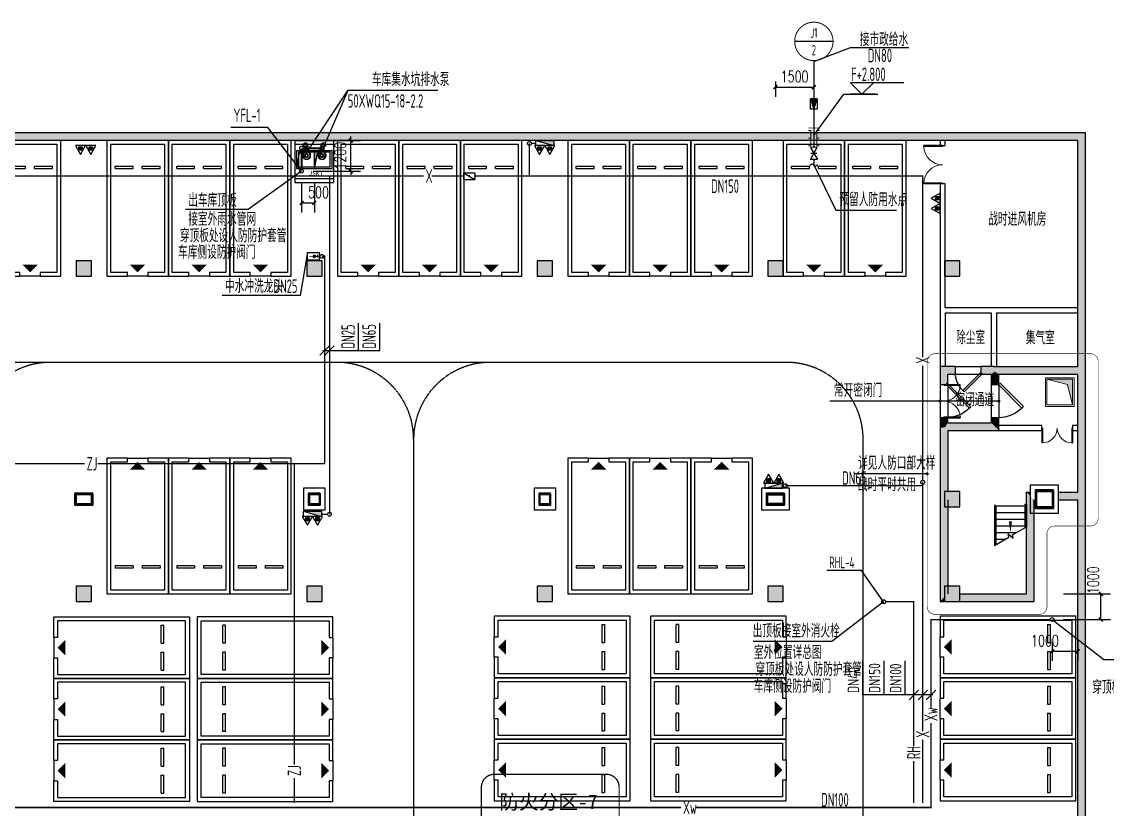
# Model space of a CAD drawing. Extents: x -2120532 to 1934524, y -1331911 to 424203.
# Drawn here: x 66316 to 108697, y -188917 to -158177 of the extents above; entities that cross this region are included whole.
import ezdxf
from ezdxf.enums import TextEntityAlignment as Align

# ---------------------------------------------------------------- set-up
doc = ezdxf.new("R2010")
doc.units = 0
doc.header["$LTSCALE"] = 10
for name, pattern in [('( Hidden )', [0.375, 0.25, -0.125]), ('__DASH', [0.35, 0.25, -0.1]), ('DASH', [0.35, 0.25, -0.1]), ('排水', [1.1, 1, -0.1])]:
    doc.linetypes.add(name, pattern=pattern)
for name, color, linetype in [('0-绿', 3, 'Continuous'), ('0-蓝', 5, 'Continuous'), ('00-停车位', 67, 'Continuous'), ('A-COLUMN', 8, 'Continuous'), ('A-DIM_SYMB', 3, 'Continuous'), ('A-PUB_HATCH', 8, 'Continuous'), ('A-ROOM_NAME', 23, 'Continuous'), ('A-STAIR', 3, 'Continuous'), ('A-WALL', 2, 'Continuous'), ('DIM_LEAD', 3, 'Continuous'), ('DOOR_FIRE', 8, 'Continuous'), ('PUB_HATCH', 8, 'Continuous'), ('R_人防洗消集水坑', 32, 'Continuous'), ('S-柱', 51, 'Continuous'), ('S-柱-填充', 8, 'Continuous'), ('W-DIM_中水', 3, 'Continuous'), ('W-DIM_压力废', 3, 'Continuous'), ('W-DIM_消防', 3, 'Continuous'), ('W-DIM_给水', 3, 'Continuous'), ('W-EQUIP_消火栓', 7, 'Continuous'), ('W-EQUIP_消防', 7, 'Continuous'), ('W-EQUIP_灭火器', 7, 'Continuous'), ('W-EQUIP_给水', 7, 'Continuous'), ('W-PIPE-中水', 122, 'Continuous'), ('W-PIPE-压力废', 31, 'Continuous'), ('W-PIPE-消防', 1, 'Continuous'), ('W-PIPE-消防中', 1, 'Continuous'), ('W-PIPE-直饮', 62, 'Continuous'), ('W-PIPE-给水', 3, 'Continuous'), ('W-TEXT_中水', 7, 'Continuous'), ('W-TEXT_消防', 7, 'Continuous'), ('W-TEXT_直饮', 7, 'Continuous'), ('W-TWT_DIM', 3, 'Continuous'), ('W-TWT_LEAD', 3, 'Continuous'), ('W-TWT_TEXT', 7, 'Continuous'), ('W-VALVE_中水', 7, 'Continuous'), ('W-VALVE_压力废', 7, 'Continuous'), ('W-VALVE_废水', 7, 'Continuous'), ('W-VALVE_消防', 7, 'Continuous'), ('W-VALVE_给水', 7, 'Continuous'), ('W-VPIPE-中水', 122, 'Continuous'), ('W-VPIPE-压力废', 31, 'Continuous'), ('W-VPIPE-消防', 1, 'Continuous'), ('W-VPIPE-消防中', 1, 'Continuous'), ('W-VPIPE-给水高', 91, 'Continuous'), ('WINDOW_RF', 8, 'Continuous'), ('索引线', 252, 'Continuous'), ('车行线', 4, 'Continuous'), ('集水坑', 4, 'Continuous')]:
    doc.layers.add(name, color=color, linetype=linetype)
doc.layers.add('GPS-污水', color=2, linetype='排水', lineweight=40)
doc.styles.add('8B2_02', font='tssdeng.shx', dxfattribs={"width": 0.6, "bigfont": 'TSSDCHN.shx'})
doc.styles.add('_TCH_DIM_T3', font='SIMPLEX', dxfattribs={"width": 0.705882, "bigfont": 'GBCBIG'})
doc.styles.add('_TWT_PIPEDN', font='TSSDENG', dxfattribs={"width": 0.8, "height": 3.5, "bigfont": 'TSSDCHN'})
doc.styles.get("Standard").update_dxf_attribs({"font": 'TSSDENG.shx', "width": 0.7, "bigfont": 'TSSDCHN.shx'})
doc.styles.add('黑体', font='simhei.ttf', dxfattribs={"width": 0.65})
doc.dimstyles.new('_TWT_ARCH&&150', dxfattribs={"dimtxt": 446.25, "dimasz": 150, "dimexe": 375, "dimexo": 450, "dimgap": 189.375, "dimtad": 1, "dimdec": 0, "dimzin": 0, "dimdsep": 46, "dimtxsty": '_TCH_DIM_T3', "dimblk": 'ARCHTICK', "dimcen": 0.09, "dimclrt": 7, "dimazin": 2, "dimtfac": 1, "dimtdec": 0, "dimtix": 1, "dimtmove": 2, "dimatfit": 3, "dimfxl": 0, "dimtolj": 1, "dimtzin": 0, "dimarcsym": 0})

# ---------------------------------------------------------------- blocks, each defined once
blk = doc.blocks.new('$ATTACHMENT$00000186')
for points, const_width in [([(0, 0), (-273, 0)], 30), ([(-273, 54), (-273, -66)], 15)]:
    blk.add_lwpolyline(points, dxfattribs=dict(const_width=const_width))
at = {"const_width": 62.5}
blk.add_lwpolyline([(-139, 2, -1), (-201, 2, -1)], format="xyb", close=True, dxfattribs=at)
blk = doc.blocks.new('A$C5BDE0F02')
blk.add_lwpolyline([(0, -100), (0, 100), (-300, 100), (-300, -100)], close=True)
at = {"xscale": 0.75, "yscale": -0.75, "zscale": 0.75}
blk.add_blockref('$ATTACHMENT$00000186', (-50, 0), dxfattribs=at)
blk = doc.blocks.new('集水坑1500x1500')
blk.add_line((750, -300), (750, -900))
at = {"linetype": '( Hidden )'}
blk.add_lwpolyline([(0, 0), (1500, 0), (1500, -1500), (0, -1500)], close=True, dxfattribs=at)
blk.add_lwpolyline([(150, -900), (150, -300), (1350, -300), (1350, -900)], close=True)
blk = doc.blocks.new('A$C2E841D35')
at = {"color": 7, "ltscale": 100}
for p, q in [((292, 381), (181, 381)), ((292, 219), (181, 219)), ((292, -219), (181, -219)), ((292, -381), (181, -381))]:
    blk.add_line(p, q, dxfattribs=at)
for centre, radius in [((430, 300), 159), ((430, 300), 159), ((430, 300), 140), ((430, 300), 140), ((150, 297), 86.2), ((150, 297), 86.2), ((150, 300), 62), ((430, 300), 73.2), ((430, 300), 73.2), ((430, 300), 56.6), ((430, 300), 56.6), ((150, -303), 86.2), ((150, -303), 86.2), ((150, -300), 62), ((430, -300), 159), ((430, -300), 159), ((430, -300), 140), ((430, -300), 140), ((430, -300), 73.2), ((430, -300), 73.2), ((430, -300), 56.6), ((430, -300), 56.6)]:
    blk.add_circle(centre, radius, dxfattribs=at)
blk = doc.blocks.new('车位2400x5300')
at = {"layer": '00-停车位', "color": 251}
for p, q in [((-875, -1000), (-175, -1000)), ((-875, -1100), (-875, -1000)), ((-875, -1100), (-175, -1100)), ((-175, -1100), (-175, -1000)), ((175, -1000), (875, -1000)), ((175, -1100), (175, -1000)), ((175, -1100), (875, -1100)), ((875, -1100), (875, -1000)), ((400, -5300), (-400, -5300))]:
    blk.add_line(p, q, dxfattribs=at)
blk.add_lwpolyline([(400, -5150), (400, -5300), (1200, -5300), (1200, 0), (-1200, 0), (-1200, -5300), (-400, -5300), (-400, -5150), (-1050, -5150), (-1050, -150), (1050, -150), (1050, -5150), (400, -5150)], dxfattribs=at)
blk.add_lwpolyline([(0, -5150, 0, 600, 0), (0, -4850, 600, 600, 0)], format="xyseb", dxfattribs=at)
blk = doc.blocks.new('洗消坑')
at = {"layer": 'R_人防洗消集水坑', "lineweight": 15}
h = blk.add_hatch(color=8, dxfattribs=at)
h.dxf.hatch_style = 1
h.paths.add_polyline_path([(174350, -297175), (174550, -297975), (174550, -296975), (173550, -296975)])
at = {"layer": 'R_人防洗消集水坑', "color": 8, "lineweight": 15}
for points in [[(174610, -298035), (174610, -296915), (173490, -296915), (173490, -298035)], [(174550, -297975), (174550, -296975), (173550, -296975), (173550, -297975)]]:
    blk.add_lwpolyline(points, close=True, dxfattribs=at)
blk.add_lwpolyline([(173550, -296975), (174350, -297175), (174550, -297975)], dxfattribs=at)
blk = doc.blocks.new('A$C10817FE3')
at = {"layer": '0-蓝', "color": 9, "linetype": 'DASH', "ltscale": 3, "const_width": 50}
blk.add_lwpolyline([(-28515, -28561), (-24137, -28561, 0.414214), (-23637, -28061), (-23637, -25542, 0.414214), (-24137, -25042), (-28515, -25042, 0.414214), (-29015, -25542), (-29015, -28061, 0.414214)], format="xyb", close=True, dxfattribs=at)
at = {"layer": '0-绿', "color": 0, "linetype": 'DASH', "style": '黑体'}
blk.add_text('防火分区-7', height=563.3, dxfattribs=at).set_placement((-28317, -26401))
blk = doc.blocks.new('人防集水坑')
at = {"layer": 'GPS-污水', "color": 8, "linetype": '排水'}
for centre in [(307561, 701151), (307561, 700451)]:
    blk.add_circle(centre, 75, dxfattribs=at)
at = {"layer": '集水坑', "color": 8, "linetype": 'DASH', "ltscale": 0.5}
blk.add_lwpolyline([(306241, 700051), (306241, 701551), (307741, 701551), (307741, 700051)], close=True, dxfattribs=at)
at = {"layer": '集水坑', "color": 8, "linetype": 'Continuous', "ltscale": 0.5}
for points in [[(306641, 701501), (306641, 700801), (307341, 700801), (307341, 701501)], [(306641, 700801), (306641, 700101), (307341, 700101), (307341, 700801)]]:
    blk.add_lwpolyline(points, close=True, dxfattribs=at)
at = {"layer": '集水坑', "color": 8, "linetype": 'DASH', "ltscale": 0.5}
for points in [[(307341, 700801), (307237, 701397), (306641, 701501)], [(307347, 700101), (307243, 700697), (306647, 700801)]]:
    blk.add_lwpolyline(points, dxfattribs=at)
blk = doc.blocks.new('$DorLib2D$00000002')
for p, q in [((-0.5, 0), (-0.5, 0.4875)), ((-0.475, 0.4875), (-0.5, 0.4875)), ((-0.475, 0), (-0.475, 0.4875)), ((0.475, 0), (0.475, 0.4875)), ((0.475, 0.4875), (0.5, 0.4875)), ((0.5, 0), (0.5, 0.4875)), ((-0.5, 0), (-0.475, 0)), ((0.5, 0), (0.475, 0))]:
    blk.add_line(p, q)
at = {"lineweight": 13}
for centre, start, end in [((-0.4875, 0), 0, 88.53072), ((0.4875, 0), 91.46928, 180)]:
    blk.add_arc(centre, 0.4875, start, end, dxfattribs=at)
blk = doc.blocks.new('A$C31617C59')
at = {"layer": 'DOOR_FIRE', "xscale": -1300, "yscale": -1300, "zscale": 100, "rotation": 47.99999999999827}
blk.add_blockref('$DorLib2D$00000002', (-435, -483), dxfattribs=at)
blk = doc.blocks.new('_FZH')
blk.add_lwpolyline([(-0.5, -0.5), (0.5, -0.5), (0.5, 0.5), (-0.5, 0.5)], close=True)
at = {"layer": 'PUB_HATCH'}
blk.add_solid([(-0.5, -0.5), (0.5, -0.5), (-0.5, 0.5), (0.5, 0.5)], dxfattribs=at)
blk = doc.blocks.new('$DorLib2D$00000080')
for p, q in [((-0.207, 0.79), (-0.16, 0.838)), ((0.5, 0.083), (-0.207, 0.79)), ((0.547, 0.13), (-0.16, 0.838)), ((0.5, 0.083), (0.547, 0.13))]:
    blk.add_line(p, q)
blk.add_arc((0.5, 0.083), 1, 135, 180)
blk = doc.blocks.new('$DorLib2D$00000081')
for p, q in [((-0.207, 0.774), (-0.169, 0.811)), ((0.5, 0.067), (-0.207, 0.774)), ((0.538, 0.104), (-0.169, 0.811)), ((0.5, 0.067), (0.538, 0.104))]:
    blk.add_line(p, q)
blk.add_arc((0.5, 0.067), 1, 135, 180)
blk = doc.blocks.new('$DorLib2D$00000084')
for p, q in [((-0.207, 0.807), (-0.16, 0.854)), ((0.5, 0.1), (-0.207, 0.807)), ((0.5, 0.1), (0.547, 0.147))]:
    blk.add_line(p, q)
at = {"const_width": 0.0333}
blk.add_lwpolyline([(0.547, 0.147), (-0.16, 0.854)], dxfattribs=at)
blk.add_arc((0.5, 0.1), 1, 135, 180)
blk = doc.blocks.new('_ArchTick')
at = {"color": 0, "linetype": 'ByBlock', "const_width": 0.4}
blk.add_lwpolyline([(-0.5, -0.5), (0.5, 0.5)], dxfattribs=at)
blk = doc.blocks.new('*D234')
at = {"layer": 'Defpoints', "color": 0, "transparency": 16777216}
for p in [(77241, -162810), (79163, -162810), (77241, -164010)]:
    blk.add_point(p, dxfattribs=at)
at = {"layer": 'W-TWT_DIM', "color": 0, "lineweight": -2, "transparency": 16777216}
for p, q in [((79163, -162810), (79163, -162660)), ((77691, -162810), (79538, -162810)), ((79163, -164010), (79163, -162810)), ((77691, -164010), (79538, -164010)), ((79163, -164010), (79163, -164160))]:
    blk.add_line(p, q, dxfattribs=at)
at = {"layer": 'W-TWT_DIM', "color": 0, "lineweight": -2, "transparency": 16777216, "xscale": 150, "yscale": 150, "zscale": 150}
for p, rotation in [((79163, -162810), 270), ((79163, -164010), 90)]:
    blk.add_blockref('_ArchTick', p, dxfattribs=dict(at, rotation=rotation))
at = {"layer": 'W-TWT_DIM', "color": 7, "transparency": 16777216, "insert": (78751, -163410), "char_height": 446.2, "attachment_point": 5, "rotation": 90, "style": '_TCH_DIM_T3'}
blk.add_mtext('\\A1;1200', dxfattribs=at)
blk = doc.blocks.new('*D235')
at = {"layer": 'Defpoints', "color": 0, "transparency": 16777216}
for p in [(77241, -164010), (77741, -164010), (77741, -165248)]:
    blk.add_point(p, dxfattribs=at)
at = {"layer": 'W-TWT_DIM', "color": 0, "lineweight": -2, "transparency": 16777216}
for p, q in [((77241, -164460), (77241, -165623)), ((77741, -164460), (77741, -165623)), ((77241, -165248), (77741, -165248))]:
    blk.add_line(p, q, dxfattribs=at)
at = {"layer": 'W-TWT_DIM', "color": 0, "lineweight": -2, "transparency": 16777216, "xscale": 150, "yscale": 150, "zscale": 150, "rotation": 180}
blk.add_blockref('_ArchTick', (77241, -165248), dxfattribs=at)
at = {"layer": 'W-TWT_DIM', "color": 0, "lineweight": -2, "transparency": 16777216, "xscale": 150, "yscale": 150, "zscale": 150}
blk.add_blockref('_ArchTick', (77741, -165248), dxfattribs=at)
at = {"layer": 'W-TWT_DIM', "color": 7, "transparency": 16777216, "insert": (77904, -164835), "char_height": 446.2, "attachment_point": 5, "style": '_TCH_DIM_T3'}
blk.add_mtext('\\A1;500', dxfattribs=at)
blk = doc.blocks.new('*D238')
at = {"layer": 'Defpoints', "color": 0, "transparency": 16777216}
for p in [(106542, -180510), (108445, -180510), (106542, -181511)]:
    blk.add_point(p, dxfattribs=at)
at = {"layer": 'W-TWT_DIM', "color": 0, "lineweight": -2, "transparency": 16777216}
for p, q in [((106992, -180510), (108820, -180510)), ((108445, -181511), (108445, -180510)), ((106992, -181511), (108820, -181511))]:
    blk.add_line(p, q, dxfattribs=at)
at = {"layer": 'W-TWT_DIM', "color": 0, "lineweight": -2, "transparency": 16777216, "xscale": 150, "yscale": 150, "zscale": 150}
for p, rotation in [((108445, -180510), 90), ((108445, -181511), 270)]:
    blk.add_blockref('_ArchTick', p, dxfattribs=dict(at, rotation=rotation))
at = {"layer": 'W-TWT_DIM', "color": 7, "transparency": 16777216, "insert": (108147, -179976), "char_height": 446.2, "attachment_point": 5, "rotation": 90, "style": '_TCH_DIM_T3'}
blk.add_mtext('\\A1;1000', dxfattribs=at)
blk = doc.blocks.new('*D239')
at = {"layer": 'Defpoints', "color": 0, "transparency": 16777216}
for p in [(106542, -181933), (107541, -181933), (107541, -182750)]:
    blk.add_point(p, dxfattribs=at)
at = {"layer": 'W-TWT_DIM', "color": 0, "lineweight": -2, "transparency": 16777216}
for p, q in [((106542, -182383), (106542, -183125)), ((107541, -182383), (107541, -183125)), ((106542, -182750), (107541, -182750))]:
    blk.add_line(p, q, dxfattribs=at)
at = {"layer": 'W-TWT_DIM', "color": 0, "lineweight": -2, "transparency": 16777216, "xscale": 150, "yscale": 150, "zscale": 150, "rotation": 180}
blk.add_blockref('_ArchTick', (106542, -182750), dxfattribs=at)
at = {"layer": 'W-TWT_DIM', "color": 0, "lineweight": -2, "transparency": 16777216, "xscale": 150, "yscale": 150, "zscale": 150}
blk.add_blockref('_ArchTick', (107541, -182750), dxfattribs=at)
at = {"layer": 'W-TWT_DIM', "color": 7, "transparency": 16777216, "insert": (106265, -182338), "char_height": 446.2, "attachment_point": 5, "style": '_TCH_DIM_T3'}
blk.add_mtext('\\A1;1000', dxfattribs=at)
blk = doc.blocks.new('*D334')
at = {"layer": 'Defpoints', "color": 0, "transparency": 16777216}
for p in [(95741, -160067), (97242, -160067), (97242, -160729)]:
    blk.add_point(p, dxfattribs=at)
at = {"layer": 'W-TWT_DIM', "color": 0, "lineweight": -2, "transparency": 16777216}
for p, q in [((95741, -160517), (95741, -161104)), ((97242, -160517), (97242, -161104)), ((95741, -160729), (97242, -160729))]:
    blk.add_line(p, q, dxfattribs=at)
at = {"layer": 'W-TWT_DIM', "color": 0, "lineweight": -2, "transparency": 16777216, "xscale": 150, "yscale": 150, "zscale": 150, "rotation": 180}
blk.add_blockref('_ArchTick', (95741, -160729), dxfattribs=at)
at = {"layer": 'W-TWT_DIM', "color": 0, "lineweight": -2, "transparency": 16777216, "xscale": 150, "yscale": 150, "zscale": 150}
blk.add_blockref('_ArchTick', (97242, -160729), dxfattribs=at)
at = {"layer": 'W-TWT_DIM', "color": 7, "transparency": 16777216, "insert": (96491, -160317), "char_height": 446.2, "attachment_point": 5, "style": '_TCH_DIM_T3'}
blk.add_mtext('\\A1;1500', dxfattribs=at)
blk = doc.blocks.new('$TwtSys$00000434')
for p, q in [((-0.5, 0.5), (-0.5, -0.5)), ((-0.5, -0.5), (0.5, 0.5)), ((0.5, 0.5), (-0.5, 0.5)), ((0.5, -0.5), (0.5, 0.5)), ((-0.5, -0.5), (0.5, -0.5))]:
    blk.add_line(p, q)
blk.add_solid([(0.5, -0.5), (0.5, 0.5), (-0.5, -0.5)])
blk = doc.blocks.new('$VALVE$00000752')
for p, q in [((-112.5, 75), (112.5, 75)), ((112.5, 75), (112.5, -75)), ((112.5, -75), (-112.5, -75))]:
    blk.add_line(p, q)
blk.add_lwpolyline([(-112.5, -75), (112.5, 0), (-112.5, 75)], close=True)
for p in [(-112.5, 0), (112.5, 0)]:
    blk.add_point(p)
blk.add_solid([(-112.5, 75), (112.5, 0), (-112.5, -75)])
blk = doc.blocks.new('$TwtSys$00000132')
at = {"elevation": 0}
blk.add_lwpolyline([(7, -101, -0.575183), (0, 0, 0.604745), (-11, 101, 16.924828)], format="xyb", dxfattribs=at)
blk = doc.blocks.new('$TwtSys$00000546')
h = blk.add_hatch()
h.set_pattern_fill('ANSI31', color=256, scale=200, style=0)
h.set_pattern_definition([(45, (-38543.802, -6670.83), (-17.67767, 17.67767), [])])
h.paths.add_polyline_path([(-65, 174), (65, 174), (65, 44), (-65, 44)])
for points in [[(0, 344), (-198, 0), (198, 0)], [(-65, 174), (65, 174), (65, 44), (-65, 44)]]:
    blk.add_lwpolyline(points, close=True)
blk = doc.blocks.new('$VALVE$00000549')
at = {"const_width": 30}
for points in [[(-290, -176), (-290, 176)], [(40, 101), (-210, 101), (-210, 176)], [(40, 101), (40, 176)], [(40, 101), (290, 101), (290, 176)], [(-210, -174), (-210, -99), (40, -99)], [(40, -174), (40, -99)], [(290, -174), (290, -99), (40, -99)]]:
    blk.add_lwpolyline(points, dxfattribs=at)
blk = doc.blocks.new('$VALVE$00000316')
for p, q in [((-125, 72), (125, -72)), ((-125, 72), (-125, -72)), ((-125, 72), (125, 72)), ((125, 72), (125, -72)), ((-125, -72), (125, -72))]:
    blk.add_line(p, q)
at = {"const_width": 21.1}
blk.add_lwpolyline([(-11, 0, 1), (11, 0, 1)], format="xyb", close=True, dxfattribs=at)
for p in [(-125, 0), (125, 0)]:
    blk.add_point(p)
at = {"color": 7, "flags": 9}
for tag in ['XSIZE', 'YSIZE']:
    blk.add_attdef(tag, (0, 0), '', height=0.5, dxfattribs=at)
blk = doc.blocks.new('$VALVE$00000296')
for points in [[(-125, 72), (-125, -72), (125, 72), (125, -72), (-125, 72)], [(0, 60), (0, -64)]]:
    blk.add_lwpolyline(points)
for p in [(-125, 0), (125, 0)]:
    blk.add_point(p)
blk = doc.blocks.new('$VALVE_U$00000019')
at = {"const_width": 30, "elevation": 3000}
blk.add_lwpolyline([(111, 1), (-111, -1)], dxfattribs=at)
at = {"xscale": 1.8, "yscale": 1.8, "zscale": 1.8, "rotation": 270.3835531612783}
blk.add_blockref('$VALVE$00000296', (0, 0), dxfattribs=at)

msp = doc.modelspace()

# ---------------------------------------------------------------- hatches: boundary and pattern name
at = {"layer": 'A-PUB_HATCH'}
for points in [[(102466.4, -171935.4), (102766.4, -171935.4), (102766.4, -171635.4), (102166.4, -171635.4)], [(102166.4, -171635.4), (102166.4, -172335.4), (102466.4, -172335.4), (102466.4, -171935.4)], [(104266.4, -171635.4), (103766.4, -171635.4), (103766.4, -171935.4), (104166.4, -171935.4), (104299.7, -171835.4)], [(104299.7, -171835.4), (104466.4, -171935.4), (107541.4, -171935.4), (107641.4, -171835.4), (107541.4, -171635.4), (104266.4, -171635.4)], [(104166.4, -171935.4), (104166.4, -172335.4), (104466.4, -172335.4), (104466.4, -171935.4), (104299.7, -171835.4)], [(102466.4, -173835.4), (102466.4, -173635.4), (102166.4, -173635.4), (102166.4, -174035.4), (102366.4, -174002.1)], [(104466.4, -174135.4), (104466.4, -173635.4), (104166.4, -173635.4), (104166.4, -173835.4)], [(102366.4, -174002.1), (102166.4, -174035.4), (102166.4, -176635.4), (102366.4, -176668.7), (102466.4, -176535.4), (102466.4, -174135.4)], [(102366.4, -174002.1), (102466.4, -174135.4), (104466.4, -174135.4), (104166.4, -173835.4), (102466.4, -173835.4)], [(102366.4, -176668.7), (102166.4, -176635.4), (102166.4, -180810.4), (102466.4, -180510.4), (102466.4, -176835.4)], [(105691.4, -176685.4), (105691.4, -176535.4), (105541.4, -176535.4)], [(106791.4, -176535.4), (106791.4, -176835.4), (107541.4, -176835.4), (107641.4, -176668.7), (107541.4, -176535.4)], [(102941.4, -180510.4), (102941.4, -180810.4), (105841.4, -180810.4), (105541.4, -180510.4)], [(102341.4, -180810.4), (102341.4, -180635.4), (102166.4, -180810.4)]]:
    msp.add_hatch(color=8, dxfattribs=at).paths.add_polyline_path(points)
at = {"layer": 'PUB_HATCH'}
for points in [[(102266.4, -162810.4), (102266.4, -162510.4), (26091.4, -162510.4), (26091.4, -162710.4), (26241.4, -162810.4)], [(107541.4, -162810.4), (107841.4, -162510.4), (102266.4, -162510.4), (102266.4, -162810.4)], [(107541.4, -169435.4), (107841.4, -169435.4), (107841.4, -162510.4), (107541.4, -162810.4)], [(107641.4, -171835.4), (107841.4, -171935.4), (107841.4, -169435.4), (107541.4, -169435.4), (107541.4, -171635.4)], [(107541.4, -174035.4), (107841.4, -174035.4), (107841.4, -171935.4), (107641.4, -171835.4), (107541.4, -171935.4)], [(107641.4, -176668.7), (107841.4, -176635.4), (107841.4, -174035.4), (107541.4, -174035.4), (107541.4, -176535.4)], [(105541.4, -180510.4), (105841.4, -180810.4), (105841.4, -176835.4), (105541.4, -176535.4)], [(107691.4, -213085.4), (107841.4, -212960.4), (107841.4, -176635.4), (107641.4, -176668.7), (107541.4, -176835.4), (107541.4, -212960.4)]]:
    msp.add_hatch(color=8, dxfattribs=at).paths.add_polyline_path(points)
at = {"layer": 'W-PIPE-中水'}
for points in [[(78144.8, -167336.3), (78171.1, -167336.3), (78171.1, -167310.1)], [(78144.8, -167336.3), (78144.8, -167310.1), (78171.1, -167310.1)]]:
    msp.add_hatch(color=256, dxfattribs=at).paths.add_polyline_path(points)
at = {"layer": 'W-PIPE-消防'}
for points in [[(101492.8, -164199.7), (101519.1, -164199.7), (101519.1, -164173.5)], [(101492.8, -164199.7), (101492.8, -164173.5), (101519.1, -164173.5)], [(101492.8, -176287.9), (101492.8, -176261.6), (101519.1, -176261.6)], [(101492.8, -176287.9), (101519.1, -176287.9), (101519.1, -176261.6)]]:
    msp.add_hatch(color=256, dxfattribs=at).paths.add_polyline_path(points)
at = {"layer": 'W-PIPE-消防中'}
for points in [[(101813.7, -181510.8), (101787.5, -181510.8), (101787.5, -181484.6)], [(101813.7, -181510.8), (101813.7, -181484.6), (101787.5, -181484.6)], [(101813.7, -188847.2), (101813.7, -188873.4), (101840, -188873.4)], [(101813.7, -188847.2), (101840, -188847.2), (101840, -188873.4)]]:
    msp.add_hatch(color=5, dxfattribs=at).paths.add_polyline_path(points)
at = {"layer": 'W-PIPE-直饮'}
for points in [[(101143, -180815.3), (101169.3, -180815.3), (101169.3, -180789.1)], [(101143, -180815.3), (101143, -180789.1), (101169.3, -180789.1)]]:
    msp.add_hatch(color=256, dxfattribs=at).paths.add_polyline_path(points)

# ---------------------------------------------------------------- linework, layer by layer
at = {"layer": 'A-COLUMN', "color": 8}
for p, q in [((106791.4, -176260.4), (105691.4, -176260.4)), ((105691.4, -176260.4), (105691.4, -177360.4)), ((106791.4, -176260.4), (105691.4, -176260.4)), ((105691.4, -176260.4), (105691.4, -177360.4)), ((106791.4, -177360.4), (106791.4, -176260.4)), ((106791.4, -177360.4), (106791.4, -176260.4)), ((78166.4, -176385.4), (77316.4, -176385.4)), ((77316.4, -176385.4), (77316.4, -177235.4)), ((78166.4, -177235.4), (78166.4, -176385.4)), ((87166.4, -176385.4), (86316.4, -176385.4)), ((86316.4, -176385.4), (86316.4, -177235.4)), ((87166.4, -177235.4), (87166.4, -176385.4)), ((96291.4, -176385.4), (95191.4, -176385.4)), ((95191.4, -176385.4), (95191.4, -177235.4)), ((96291.4, -177235.4), (96291.4, -176385.4)), ((77316.4, -177235.4), (78166.4, -177235.4)), ((86316.4, -177235.4), (87166.4, -177235.4)), ((95191.4, -177235.4), (96291.4, -177235.4)), ((105691.4, -177360.4), (106791.4, -177360.4)), ((105691.4, -177360.4), (106791.4, -177360.4))]:
    msp.add_line(p, q, dxfattribs=at)
at = {"layer": 'A-DIM_SYMB', "color": 8}
msp.add_lwpolyline([(104916.4, -176955.4, 0, 0, 0), (104916.4, -178125.4, 0, 120, 0), (104916.4, -177675.4, 0, 0, 0)], format="xyseb", dxfattribs=at)
at = {"layer": 'A-STAIR', "color": 8}
for p, q in [((104291.4, -177055.4), (104291.4, -178616.2)), ((104351.4, -177055.4), (104291.4, -177055.4)), ((104291.4, -177085.4), (104291.4, -178616.2)), ((104351.4, -177055.4), (104351.4, -178581.6)), ((105481.4, -177085.4), (104351.4, -177085.4)), ((105481.4, -177025.4), (105481.4, -177929.2)), ((105541.4, -177025.4), (105481.4, -177025.4)), ((105541.4, -177025.4), (105541.4, -177894.6)), ((105541.4, -177085.4), (105541.4, -177894.6)), ((105481.4, -177345.4), (104351.4, -177345.4)), ((105481.4, -177605.4), (104351.4, -177605.4)), ((105481.4, -177865.4), (104351.4, -177865.4)), ((104994.2, -178210.5), (105541.4, -177894.6)), ((104291.4, -178616.2), (104855.9, -178290.3)), ((105141.6, -178125.4), (104351.4, -178125.4)), ((104691.2, -178385.4), (104351.4, -178385.4)), ((104855.9, -178290.3), (104820.9, -178159.9)), ((104820.9, -178159.9), (105027, -178332.8)), ((105027, -178332.8), (104994.2, -178210.5))]:
    msp.add_line(p, q, dxfattribs=at)
at = {"layer": 'A-WALL', "color": 8}
for p, q in [((102266.4, -162510.4), (26091.4, -162510.4)), ((107841.4, -162510.4), (102266.4, -162510.4)), ((107841.4, -169435.4), (107841.4, -162510.4)), ((102266.4, -162810.4), (26241.4, -162810.4)), ((102166.4, -162810.4), (102166.4, -163010.4)), ((102166.4, -163010.4), (102366.4, -163010.4)), ((107541.4, -162810.4), (102266.4, -162810.4)), ((102366.4, -163010.4), (102366.4, -162810.4)), ((107541.4, -169435.4), (107541.4, -162810.4)), ((102366.4, -164510.4), (102166.4, -164510.4)), ((102166.4, -164510.4), (102166.4, -169435.4)), ((102366.4, -169335.4), (102366.4, -164510.4)), ((102166.4, -169435.4), (102166.4, -171635.4)), ((102366.4, -169335.4), (104266.4, -169335.4)), ((104266.4, -169335.4), (107541.4, -169335.4)), ((107541.4, -171635.4), (107541.4, -169435.4)), ((107841.4, -171935.4), (107841.4, -169435.4)), ((102366.4, -169535.4), (102366.4, -171635.4)), ((102366.4, -169535.4), (104166.4, -169535.4)), ((104166.4, -169535.4), (104166.4, -171635.4)), ((104366.4, -169535.4), (107541.4, -169535.4)), ((104366.4, -169535.4), (104366.4, -171635.4)), ((102766.4, -171635.4), (102166.4, -171635.4)), ((102166.4, -171635.4), (102166.4, -172335.4)), ((102766.4, -171935.4), (102766.4, -171635.4)), ((104266.4, -171635.4), (103766.4, -171635.4)), ((103766.4, -171635.4), (103766.4, -171935.4)), ((104266.4, -171635.4), (107541.4, -171635.4)), ((102466.4, -171935.4), (102766.4, -171935.4)), ((102466.4, -172335.4), (102466.4, -171935.4)), ((103766.4, -171935.4), (104166.4, -171935.4)), ((104166.4, -171935.4), (104166.4, -172335.4)), ((104466.4, -172335.4), (104466.4, -171935.4)), ((104466.4, -171935.4), (107541.4, -171935.4)), ((107541.4, -174035.4), (107541.4, -171935.4)), ((107841.4, -174035.4), (107841.4, -171935.4)), ((102166.4, -172335.4), (102466.4, -172335.4)), ((104166.4, -172335.4), (104466.4, -172335.4)), ((102466.4, -173635.4), (102166.4, -173635.4)), ((102166.4, -173635.4), (102166.4, -174035.4)), ((102466.4, -173835.4), (102466.4, -173635.4)), ((104466.4, -173635.4), (104166.4, -173635.4)), ((104166.4, -173635.4), (104166.4, -173835.4)), ((104466.4, -174135.4), (104466.4, -173635.4)), ((102166.4, -174035.4), (102166.4, -176635.4)), ((102466.4, -173835.4), (104166.4, -173835.4)), ((102466.4, -174135.4), (104466.4, -174135.4)), ((102466.4, -174135.4), (102466.4, -176535.4)), ((106141.4, -173935.4), (104466.4, -173935.4)), ((104466.4, -174135.4), (106141.4, -174135.4)), ((106141.4, -174135.4), (106141.4, -173935.4)), ((107541.4, -173935.4), (107341.4, -173935.4)), ((107341.4, -173935.4), (107341.4, -174135.4)), ((107341.4, -174135.4), (107541.4, -174135.4)), ((107541.4, -176535.4), (107541.4, -174035.4)), ((107841.4, -176635.4), (107841.4, -174035.4)), ((102166.4, -176635.4), (102166.4, -180810.4)), ((105541.4, -180510.4), (105541.4, -176535.4)), ((105541.4, -176535.4), (105691.4, -176535.4)), ((106791.4, -176535.4), (107541.4, -176535.4)), ((107841.4, -212960.4), (107841.4, -176635.4)), ((102466.4, -176835.4), (102466.4, -180510.4)), ((105841.4, -180810.4), (105841.4, -176835.4)), ((106791.4, -176835.4), (107541.4, -176835.4)), ((107541.4, -212960.4), (107541.4, -176835.4)), ((102941.4, -180510.4), (105541.4, -180510.4)), ((102166.4, -180810.4), (102341.4, -180810.4)), ((102941.4, -180810.4), (105841.4, -180810.4))]:
    msp.add_line(p, q, dxfattribs=at)
at = {"layer": 'DIM_LEAD', "color": 8}
for p, q in [((100273, -172985.4), (97867.7, -172985.4)), ((104466.4, -172985.4), (100273, -172985.4)), ((104466.4, -172985.4), (100273, -172985.4)), ((104466.4, -172985.4), (100273, -172985.4)), ((104466.4, -172985.4), (100273, -172985.4)), ((102166.4, -172985.4), (100273, -172985.4)), ((100430.4, -175820.1), (98807.7, -175820.1)), ((101666.4, -175820.1), (100430.4, -175820.1)), ((101666.4, -175820.1), (100430.4, -175820.1)), ((101666.4, -175820.1), (100430.4, -175820.1)), ((101666.4, -175820.1), (100430.4, -175820.1))]:
    msp.add_line(p, q, dxfattribs=at)
at = {"layer": 'DIM_LEAD', "color": 8, "const_width": 60}
for points in [[(102196.4, -172985.4, 1), (102136.4, -172985.4, 1)], [(104496.4, -172985.4, 1), (104436.4, -172985.4, 1)], [(104496.4, -172985.4, 1), (104436.4, -172985.4, 1)], [(104496.4, -172985.4, 1), (104436.4, -172985.4, 1)], [(104496.4, -172985.4, 1), (104436.4, -172985.4, 1)], [(101696.4, -175820.1, 1), (101636.4, -175820.1, 1)], [(101696.4, -175820.1, 1), (101636.4, -175820.1, 1)], [(101696.4, -175820.1, 1), (101636.4, -175820.1, 1)], [(101696.4, -175820.1, 1), (101636.4, -175820.1, 1)]]:
    msp.add_lwpolyline(points, format="xyb", close=True, dxfattribs=at)
at = {"layer": 'S-柱', "color": 8, "lineweight": 35}
for points in [[(69091.4, -176585.4), (68391.4, -176585.4), (68391.4, -177035.4), (69091.4, -177035.4)], [(69051.4, -176625.4), (68431.4, -176625.4), (68431.4, -176995.4), (69051.4, -176995.4)], [(77966.4, -176585.4), (77516.4, -176585.4), (77516.4, -177035.4), (77966.4, -177035.4)], [(77966.4, -176585.4), (77516.4, -176585.4), (77516.4, -177035.4), (77966.4, -177035.4)], [(86966.4, -176585.4), (86516.4, -176585.4), (86516.4, -177035.4), (86966.4, -177035.4)], [(86966.4, -176585.4), (86516.4, -176585.4), (86516.4, -177035.4), (86966.4, -177035.4)], [(96091.4, -176585.4), (95391.4, -176585.4), (95391.4, -177035.4), (96091.4, -177035.4)], [(106591.4, -176460.4), (105891.4, -176460.4), (105891.4, -177160.4), (106591.4, -177160.4)]]:
    msp.add_lwpolyline(points, close=True, dxfattribs=at)
at = {"layer": 'S-柱-填充', "color": 8, "lineweight": 35}
for points in [[(77936.4, -177005.4), (77546.4, -177005.4), (77546.4, -176615.4), (77936.4, -176615.4)], [(86936.4, -177005.4), (86546.4, -177005.4), (86546.4, -176615.4), (86936.4, -176615.4)], [(96051.4, -176995.4), (95431.4, -176995.4), (95431.4, -176625.4), (96051.4, -176625.4)], [(106551.4, -177120.4), (105931.4, -177120.4), (105931.4, -176500.4), (106551.4, -176500.4)]]:
    msp.add_lwpolyline(points, close=True, dxfattribs=at)
at = {"layer": 'W-DIM_中水'}
for p, q in [((79468.6, -171007.8), (79468.6, -169937.7)), ((80293.6, -171007.8), (80293.6, -169937.7)), ((77959.2, -171193.4), (78330.4, -170822.2)), ((78069.8, -171007.8), (79468.6, -171007.8)), ((78147.9, -171193.4), (78519.1, -170822.2)), ((79468.6, -171007.8), (80293.6, -171007.8))]:
    msp.add_line(p, q, dxfattribs=at)
at = {"layer": 'W-DIM_压力废', "linetype": 'ByBlock'}
for p, q in [((75927.7, -162304.2, 3000), (74479, -162304.2, 3000)), ((77241, -164010.3, 3000), (75927.7, -162304.2, 3000))]:
    msp.add_line(p, q, dxfattribs=at)
at = {"layer": 'W-DIM_消防'}
for p, q in [((99966.4, -180815.3), (97946.6, -182374.3)), ((106541.8, -181510.8), (108561.5, -183069.8)), ((97946.6, -182374.3), (94877, -182374.3)), ((108561.5, -183069.8), (111631.1, -183069.8)), ((99159.1, -184452.9), (99159.1, -183124.4)), ((99984.1, -184452.9), (99984.1, -183124.4)), ((100809.1, -184452.9), (100809.1, -183124.4)), ((101328.6, -184267.3), (100957.4, -184638.6)), ((101678.4, -184267.3), (101307.2, -184638.6)), ((101628.1, -184638.6), (101999.3, -184267.3)), ((100809.1, -184452.9), (99159.1, -184452.9)), ((101888.7, -184452.9), (100809.1, -184452.9))]:
    msp.add_line(p, q, dxfattribs=at)
at = {"layer": 'W-DIM_给水'}
for p, q in [((97991.6, -158946), (96491.6, -158946)), ((77241, -164010.3), (75163, -165513)), ((97241.6, -163768.8), (98096.5, -165534.9)), ((75163, -165513), (72713.7, -165513)), ((98096.5, -165534.9), (100472.4, -165534.9)), ((99102.4, -179596.4), (97751, -179596.4)), ((99966.4, -180815.3), (99102.4, -179596.4))]:
    msp.add_line(p, q, dxfattribs=at)
at = {"layer": 'W-DIM_给水', "linetype": 'ByBlock'}
for p, q in [((97241.6, -159728.4), (98672.6, -159180.4)), ((98672.6, -159180.4), (100949.1, -159180.4))]:
    msp.add_line(p, q, dxfattribs=at)
at = {"layer": 'W-DIM_给水', "const_width": 37.5}
msp.add_lwpolyline([(97991.6, -158946, 1), (96491.6, -158946, 1)], format="xyb", close=True, dxfattribs=at)
at = {"layer": 'W-EQUIP_消防'}
msp.add_line((97241.6, -162617.2), (98412.6, -161007, 0), dxfattribs=at)
at = {"layer": 'W-PIPE-中水', "ltscale": 1.5, "const_width": 52.5}
for points in [[(77962.7, -167336.3), (77741.4, -167336.3)], [(78144.8, -167336.3), (78037.7, -167336.3)], [(78144.8, -175425.8), (78144.8, -167336.3)], [(68774.5, -175430.4), (65674.3, -175430.4)], [(76958, -175430.4), (69287.9, -175430.4)], [(76958, -187180.4), (76958, -175430.4)], [(78145.1, -175430.4), (76958, -175430.4)], [(76958, -188670.9), (76958, -187693.8)]]:
    msp.add_lwpolyline(points, dxfattribs=at)
at = {"layer": 'W-PIPE-压力废', "ltscale": 1.5, "const_width": 75}
for points in [[(77241, -163114.8), (77241, -163935.3)], [(78042.2, -163114.8), (77319.6, -163114.8)]]:
    msp.add_lwpolyline(points, dxfattribs=at)
at = {"layer": 'W-PIPE-消防', "ltscale": 1.5, "const_width": 52.5}
for points in [[(86134.7, -162926.7), (86134.7, -164199.7)], [(86209.7, -162926.7), (86385.1, -162926.7)], [(52571.6, -164199.7), (69456.7, -164199.7)], [(69456.7, -164199.7), (78333.5, -164199.7)], [(78333.5, -177403), (78333.5, -164199.7)], [(78333.5, -164199.7), (82007.3, -164199.7)], [(82326.9, -164199.7), (83560.5, -164199.7)], [(84009.8, -164199.7), (86134.7, -164199.7)], [(86134.7, -164199.7), (101492.8, -164199.7)], [(101492.8, -164199.7), (101492.8, -171283)], [(101492.8, -171602.7), (101492.8, -176079.3)], [(96054.3, -176287.9), (96014.4, -176287.9)], [(96129.3, -176287.9), (101492.8, -176287.9)], [(101492.8, -176154.3), (101492.8, -176287.9)], [(101492.8, -176287.9), (101492.8, -185880.2)], [(78258.5, -177403), (78016.4, -177403)], [(101492.8, -186199.8), (101492.8, -188670.9)]]:
    msp.add_lwpolyline(points, dxfattribs=at)
at = {"layer": 'W-PIPE-消防中', "color": 5, "ltscale": 1.5, "const_width": 52.5}
for points in [[(101813.7, -184964.9), (101813.7, -181510.8)], [(101813.7, -181510.8), (102035.8, -181510.8)], [(102035.8, -181510.8), (102035.8, -181485.8)], [(102035.8, -181510.8), (106465.9, -181510.8)], [(101813.7, -188847.2), (101813.7, -185551.1)], [(63312.2, -188847.2), (92056.5, -188847.2)], [(92642.7, -188847.2), (101813.7, -188847.2)]]:
    msp.add_lwpolyline(points, dxfattribs=at)
at = {"layer": 'W-PIPE-直饮', "ltscale": 1.5, "const_width": 52.5}
for points in [[(100041.4, -180815.3), (101143, -180815.3)], [(101143, -180815.3), (101143, -181069.8)], [(101143, -181069.8), (101143, -186457.3)], [(101143, -187031.3), (101143, -188670.9)]]:
    msp.add_lwpolyline(points, dxfattribs=at)
at = {"layer": 'W-PIPE-给水', "linetype": 'ByBlock', "ltscale": 1.5, "const_width": 52.5}
for points in [[(97241.6, -159696), (97241.6, -161186)], [(97241.6, -161591), (97241.6, -163078.4)], [(97241.6, -163552.8), (97241.6, -163768.8)]]:
    msp.add_lwpolyline(points, dxfattribs=at)
at = {"layer": 'W-TWT_LEAD'}
for p, q in [((77336.6, -163446.7), (79060.1, -160848.2)), ((77936.6, -163446.7), (79060.1, -160848.2)), ((79060.1, -160848.2), (82566.5, -160848.2)), ((77475, -167184.8), (77192.6, -168866)), ((77192.6, -168866), (74147.6, -168866))]:
    msp.add_line(p, q, dxfattribs=at)
at = {"layer": 'W-TWT_TEXT'}
for p, q in [((99116.1, -161007, 0), (98666.1, -160557, 0)), ((100750.9, -160557, 0), (98666.1, -160557, 0)), ((99116.1, -161007, 0), (99566.1, -160557, 0)), ((98412.6, -161007, 0), (99741.1, -161007, 0)), ((99629, -161007, 0), (98666.1, -161007, 0))]:
    msp.add_line(p, q, dxfattribs=at)
at = {"layer": 'W-VPIPE-中水'}
msp.add_circle((78037.7, -167336.3), 75, dxfattribs=at)
at = {"layer": 'W-VPIPE-压力废', "linetype": 'ByBlock'}
for centre in [(77241, -163114.8), (77241, -164010.3)]:
    msp.add_circle(centre, 75, dxfattribs=at)
at = {"layer": 'W-VPIPE-消防'}
for centre in [(86134.7, -162926.7), (96129.3, -176287.9), (101492.8, -176154.3), (78333.5, -177403)]:
    msp.add_circle(centre, 75, dxfattribs=at)
at = {"layer": 'W-VPIPE-消防中'}
msp.add_circle((106541.8, -181510.8), 75, dxfattribs=at)
at = {"layer": 'W-VPIPE-给水高'}
msp.add_circle((99966.4, -180815.3), 75, dxfattribs=at)
at = {"layer": 'WINDOW_RF', "color": 8}
for p, q in [((102766.4, -171635.4), (103766.4, -171635.4)), ((102766.4, -171935.4), (103766.4, -171935.4)), ((102166.4, -172335.4), (102166.4, -173635.4)), ((102466.4, -172335.4), (102466.4, -173635.4)), ((104166.4, -172335.4), (104166.4, -173635.4)), ((104466.4, -172335.4), (104466.4, -173635.4))]:
    msp.add_line(p, q, dxfattribs=at)
at = {"layer": '索引线', "color": 8, "linetype": 'DASH', "const_width": 20}
msp.add_lwpolyline([(101666.4, -171435.4), (101666.4, -181010.4, 0.4142136), (101966.4, -181310.4), (106041.4, -181310.4, 0.4142136), (106341.4, -181010.4), (106341.4, -178160.4, -0.4142136), (106641.4, -177860.4), (108041.4, -177860.4, 0.4142136), (108341.4, -177560.4), (108341.4, -171435.4, 0.4142136), (108041.4, -171135.4), (101966.4, -171135.4, 0.4142136)], format="xyb", close=True, dxfattribs=at)
at = {"layer": '车行线', "color": 8, "linetype": '__DASH', "ltscale": 1.5}
for points in [[(81616.4, -174472.9), (81616.4, -219310.4, 0.4142136), (84616.4, -222310.4), (96166.4, -222310.4, 0.4142136), (99166.4, -219310.4), (99166.4, -174472.9, 0.4142136), (96166.4, -171472.9), (-83683.6, -171472.9, 0.4142136), (-86683.6, -174472.9), (-86683.6, -232210.4, 0.4142136), (-83683.6, -235210.4), (-73483.6, -235210.4)], [(67441.4, -171472.9, 0.4142136), (64441.4, -174472.9)], [(78616.4, -171472.9, -0.4142136), (81616.4, -174472.9)], [(84616.4, -171472.9, 0.4142136), (81616.4, -174472.9)]]:
    msp.add_lwpolyline(points, format="xyb", dxfattribs=at)

# ---------------------------------------------------------------- block references
at = {"color": 8}
for name, p in [('A$C10817FE3', (113277.6, -162510.4)), ('洗消坑', (-67208.6, 124839.6))]:
    msp.add_blockref(name, p, dxfattribs=at)
at = {"color": 8, "rotation": 42.00000000000192}
msp.add_blockref('A$C31617C59', (102316.4, -172335.4), dxfattribs=at)
at = {"layer": '00-停车位', "color": 8}
for p in [(66641.4, -162810.4), (70841.4, -162810.4), (73241.4, -162810.4), (75641.4, -162810.4), (79841.4, -162810.4), (82241.4, -162810.4), (84641.4, -162810.4), (88841.4, -162810.4), (91241.4, -162810.4), (93641.4, -162810.4), (97241.4, -162810.4), (99641.4, -162810.4)]:
    msp.add_blockref('车位2400x5300', p, dxfattribs=at)
for p, rotation in [((70841.4, -180510.4), 180), ((73241.4, -180510.4), 180), ((75641.4, -180510.4), 180), ((88841.4, -180510.4), 180), ((91241.4, -180510.4), 180), ((93641.4, -180510.4), 180), ((90066.4, -182585.4), 270), ((90866.4, -182585.4), 90), ((107466.4, -182585.4), 270), ((73166.4, -182610.4), 89.99999999999999), ((73166.4, -185010.4), 89.99999999999999), ((90066.4, -184985.4), 270), ((90866.4, -184985.4), 90), ((107466.4, -184985.4), 270), ((73166.4, -187410.4), 89.99999999999999), ((90066.4, -187385.4), 270), ((90866.4, -187385.4), 90), ((107466.4, -187385.4), 270)]:
    msp.add_blockref('车位2400x5300', p, dxfattribs=dict(at, rotation=rotation))
at = {"layer": '00-停车位', "color": 8, "xscale": -1, "rotation": 270}
for p in [(72866.4, -182610.4), (72866.4, -185010.4), (72866.4, -187410.4)]:
    msp.add_blockref('车位2400x5300', p, dxfattribs=at)
at = {"layer": 'A-COLUMN', "color": 8, "xscale": 600, "yscale": 600, "zscale": 600, "rotation": 90}
for p in [(68741.4, -167810.4), (77741.4, -167810.4), (86741.4, -167810.4), (95741.4, -167810.4), (102641.4, -167810.4), (102641.4, -176810.4), (68741.4, -180510.4), (77741.4, -180510.4), (86741.4, -180510.4), (95741.4, -180510.4), (102641.4, -180510.4)]:
    msp.add_blockref('_FZH', p, dxfattribs=at)
at = {"layer": 'DOOR_FIRE', "color": 8, "xscale": -1500, "yscale": -1500, "zscale": 200, "rotation": 270}
msp.add_blockref('$DorLib2D$00000002', (102266.4, -163760.4), dxfattribs=at)
at = {"layer": 'DOOR_FIRE', "color": 8, "xscale": 1200, "yscale": -1200, "zscale": 200}
msp.add_blockref('$DorLib2D$00000002', (106741.4, -174035.4), dxfattribs=at)
at = {"layer": 'W-EQUIP_消火栓', "xscale": -700, "yscale": 200, "zscale": 700, "rotation": 180}
msp.add_blockref('$TwtSys$00000434', (86735.1, -162910.4), dxfattribs=at)
at = {"layer": 'W-EQUIP_消火栓', "xscale": 700, "zscale": 700}
for p, yscale in [((95672.7, -176285.4), 200), ((77666.4, -177385.4), -200)]:
    msp.add_blockref('$TwtSys$00000434', p, dxfattribs=dict(at, yscale=yscale))
at = {"layer": 'W-EQUIP_灭火器'}
for p, rotation in [((68614.8, -163010.4), 180), ((69011.6, -163010.4), 180), ((86536.7, -163010.4), 180), ((86933.5, -163010.4), 180), ((102166.4, -165070.2), 90), ((102166.4, -165466.9), 90), ((77468, -177485.4), 180), ((77864.8, -177485.4), 180)]:
    msp.add_blockref('$TwtSys$00000546', p, dxfattribs=dict(at, rotation=rotation))
for p in [(95474.3, -176185.4), (95871.1, -176185.4)]:
    msp.add_blockref('$TwtSys$00000546', p, dxfattribs=at)
at = {"layer": 'W-EQUIP_给水', "xscale": 1.5, "yscale": 1.5, "zscale": 1.5, "rotation": 270}
msp.add_blockref('$TwtSys$00000132', (97241.6, -163768.8), dxfattribs=at)
at = {"layer": 'W-PIPE-给水', "color": 0, "linetype": 'ByBlock', "xscale": 1.8, "yscale": 1.8, "zscale": 1.8, "rotation": 270}
msp.add_blockref('$VALVE$00000752', (97241.6, -161388.5), dxfattribs=at)
at = {"layer": 'W-VALVE_中水'}
for name, p, xscale, yscale, zscale, rotation in [('$VALVE$00000549', (97241.6, -162675.1), 1.2, -1.2, 1.2, 270), ('A$C5BDE0F02', (77475.1, -167334.8), -1.5, 1.5, 1.5, 0.06798119010216652)]:
    msp.add_blockref(name, p, dxfattribs=dict(at, xscale=xscale, yscale=yscale, zscale=zscale, rotation=rotation))
at = {"layer": 'W-VALVE_压力废'}
msp.add_blockref('集水坑1500x1500', (76991.4, -162960.4, 0), dxfattribs=at)
at = {"layer": 'W-VALVE_废水', "xscale": -1, "rotation": 90.00000000000551}
msp.add_blockref('A$C2E841D35', (77737.6, -162967.3, 0), dxfattribs=at)
at = {"layer": 'W-VALVE_消防', "xscale": 1.8, "yscale": 1.8, "zscale": 1.8}
msp.add_blockref('$VALVE$00000316', (83785.1, -164199.7), dxfattribs=at)
at = {"layer": 'W-VALVE_给水', "xscale": -1.05, "yscale": -1.05, "zscale": 1.05, "rotation": 180}
msp.add_blockref('$VALVE_U$00000019', (97241.6, -163315.6), dxfattribs=at)
at = {"layer": 'WINDOW_RF', "color": 8, "xscale": 1000, "yscale": -1000, "zscale": 300}
msp.add_blockref('$DorLib2D$00000080', (103266.4, -171785.4), dxfattribs=at)
at = {"layer": 'WINDOW_RF', "color": 8, "xscale": -1300, "yscale": 1300, "zscale": 300, "rotation": 270}
for name, p in [('$DorLib2D$00000081', (102316.4, -172985.4)), ('$DorLib2D$00000084', (104316.4, -172985.4))]:
    msp.add_blockref(name, p, dxfattribs=at)
at = {"layer": '集水坑', "color": 8, "linetype": 'Continuous', "rotation": 90}
msp.add_blockref('人防集水坑', (778542.1, -470551.5), dxfattribs=at)

# ---------------------------------------------------------------- texts
at = {"layer": '0-绿', "color": 8, "linetype": 'DASH', "style": '黑体'}
msp.add_text('JSK1', height=179.2, dxfattribs=at).set_placement((77515.8, -164186.3, 0))
at = {"layer": 'A-ROOM_NAME', "color": 8, "style": '8B2_02', "width": 0.6}
for s, p in [('战时进风机房', (104051.2, -166141.8)), ('除尘室', (102793.6, -170764.4)), ('集气室', (105512.9, -170776.2)), ('密闭通道', (102766, -173191.8))]:
    msp.add_text(s, height=525, dxfattribs=at).set_placement(p)
at = {"layer": 'DIM_LEAD', "color": 8, "style": '8B2_02', "width": 0.6}
for s, p in [('常开密闭门', (98025.2, -172827.9)), ('详见人防口部大样', (98965.2, -175662.6)), ('战时平时共用', (98965.2, -176502.6))]:
    msp.add_text(s, height=525, dxfattribs=at).set_placement(p)
at = {"layer": 'W-DIM_中水', "color": 7, "style": '8B2_02', "width": 0.6}
for s, p in [('DN25', (79318.6, -170932.8)), ('DN65', (80143.6, -170932.8))]:
    msp.add_text(s, height=525, rotation=90, dxfattribs=at).set_placement(p)
at = {"layer": 'W-DIM_压力废', "color": 7, "linetype": 'ByBlock', "style": '8B2_02', "width": 0.6}
msp.add_text('YFL-1', height=525, dxfattribs=at).set_placement((74584, -162094.2, 3000))
at = {"layer": 'W-DIM_消防', "color": 7, "style": '8B2_02', "width": 0.6}
for s, p in [('穿顶板处设人防防护套管', (72490.7, -166787.2)), ('车库侧设防护阀门', (72420.3, -167434.5)), ('出顶板接室外消火栓', (94853.1, -182216.8)), ('室外位置详总图', (94897.7, -183056.8)), ('穿顶板处设人防防护套管', (94962.3, -183714.2)), ('车库侧设防护阀门', (94893.9, -184371.8)), ('穿顶板处设人防防护套管', (108110.6, -184409.7))]:
    msp.add_text(s, height=525, dxfattribs=at).set_placement(p)
at = {"layer": 'W-DIM_消防', "color": 7, "style": '_TWT_PIPEDN', "width": 0.752941}
for s, p in [('DN40', (99009.1, -184377.9)), ('DN150', (99834.1, -184377.9)), ('DN100', (100659.1, -184377.9))]:
    msp.add_text(s, height=446.25, rotation=90, dxfattribs=at).set_placement(p)
at = {"layer": 'W-DIM_给水', "color": 7, "style": '8B2_02', "width": 1.238095}
for s, height, p, p2 in [('J1', 389.1, (97102.6, -158806.8), (97380.6, -158806.8)), ('2', 402.5, (97161.1, -159485.7), (97322.1, -159485.7))]:
    msp.add_text(s, height=height, dxfattribs=at).set_placement(p, p2, align=Align.FIT)
at = {"layer": 'W-DIM_给水', "color": 7, "linetype": 'ByBlock', "style": '8B2_02', "width": 0.6}
for s, p in [('接市政给水', (99034.5, -159127.9)), ('DN80', (99344.4, -159757.9))]:
    msp.add_text(s, height=525, dxfattribs=at).set_placement(p)
at = {"layer": 'W-DIM_给水', "color": 7, "style": '8B2_02', "width": 0.6}
for s, height, p in [('出车库顶板', 525, (72818.7, -165408)), ('预留人防用水点', 525, (98239.3, -165377.4)), ('接室外雨水管网', 525, (72818.7, -166143)), ('RHL-4', 450, (97841, -179506.4))]:
    msp.add_text(s, height=height, dxfattribs=at).set_placement(p)
at = {"layer": 'W-TEXT_中水', "style": '8B2_02', "width": 0.6}
msp.add_text('ZJ', height=525, dxfattribs=at).set_placement((68849.5, -175692.9))
msp.add_text('ZJ', height=525, rotation=90, dxfattribs=at).set_placement((77220.5, -187618.8))
at = {"layer": 'W-TEXT_消防', "style": '8B2_02', "width": 0.6}
for s, p in [('X', (82082.3, -164462.2)), ('DN150', (93226.2, -164859.9)), ('DN65', (98344.6, -176250.4)), ('Xw', (92131.5, -189109.7)), ('DN100', (97523.9, -188809.7))]:
    msp.add_text(s, height=525, dxfattribs=at).set_placement(p)
for s, p in [('X', (101755.3, -171527.7)), ('Xw', (102076.2, -185476.1)), ('X', (101755.3, -186124.8))]:
    msp.add_text(s, height=525, rotation=90, dxfattribs=at).set_placement(p)
at = {"layer": 'W-TEXT_直饮', "style": '8B2_02', "width": 0.6}
msp.add_text('RH', height=525, rotation=90, dxfattribs=at).set_placement((101405.5, -186956.3))
at = {"layer": 'W-TWT_LEAD', "color": 7, "style": '8B2_02', "width": 0.6}
for s, p in [('车库集水坑排水泵', (79988.6, -160690.7)), ('50XWQ15-18-2.2', (79044.9, -161530.7)), ('中水冲洗龙头', (74252.6, -168761)), ('DN25', (76142.6, -168761))]:
    msp.add_text(s, height=525, dxfattribs=at).set_placement(p)
at = {"layer": 'W-TWT_TEXT', "style": '8B2_02', "width": 0.6}
msp.add_text('F+2.800', height=525, rotation=359.99979, dxfattribs=at).set_placement((98693.5, -160491.3, 0))

# ---------------------------------------------------------------- dimensions: what is measured, and where the dimension line sits
at = {"layer": 'W-TWT_DIM'}
for p1, p2, distance, picture, middle in [((95741.4, -160066.8), (97241.6, -160066.8), -662.6, '*D334', (96491.5, -160316.9)), ((77241, -164010.3), (77241, -162810.4), -1922.3, '*D234', (78750.8, -163410.4))]:
    dim = msp.add_aligned_dim(p1=p1, p2=p2, distance=distance, dimstyle='_TWT_ARCH&&150', dxfattribs=at)
    dim.commit()
    dim.dimension.update_dxf_attribs({"geometry": picture, "text_midpoint": middle})
for base, p1, p2, angle, picture, middle in [((77741.4, -165247.8), (77241, -164010.3), (77741.4, -164010.3), 0, '*D235', (77903.6, -164835.3)), ((108445.2, -180510.4), (106541.8, -181510.8), (106541.8, -180510.4), 90, '*D238', (108147.1, -179976.2)), ((107541.4, -182750.2), (106541.8, -181933.3), (107541.4, -181933.3), 0, '*D239', (106265.3, -182337.7))]:
    dim = msp.add_linear_dim(base=base, p1=p1, p2=p2, angle=angle, dimstyle='_TWT_ARCH&&150', dxfattribs=at)
    dim.commit()
    dim.dimension.update_dxf_attribs({"geometry": picture, "text_midpoint": middle, "dimtype": 129})

doc.saveas('drawing.dxf')
